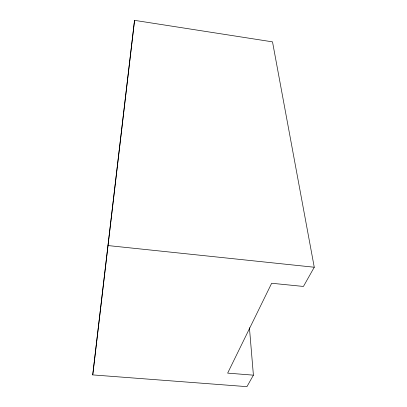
<?xml version="1.0" encoding="UTF-8"?>
<svg xmlns="http://www.w3.org/2000/svg" width="407" height="407" viewBox="0 0 407 407"><rect width="100%" height="100%" fill="white"/><g stroke="black" fill="none" stroke-linecap="round" stroke-linejoin="round"><path stroke-width="0.61" d="M253.403 375.162L246.927 386.65L92.74 374.908L134.544 20.35L272.512 41.86L314.26 267.236L303.429 286.447L271.662 283.262L227.65 373.127L253.403 375.162L249.43 327.716M92.74 374.908L134.544 20.35M108.043 245.569L314.26 267.236"/></g></svg>
